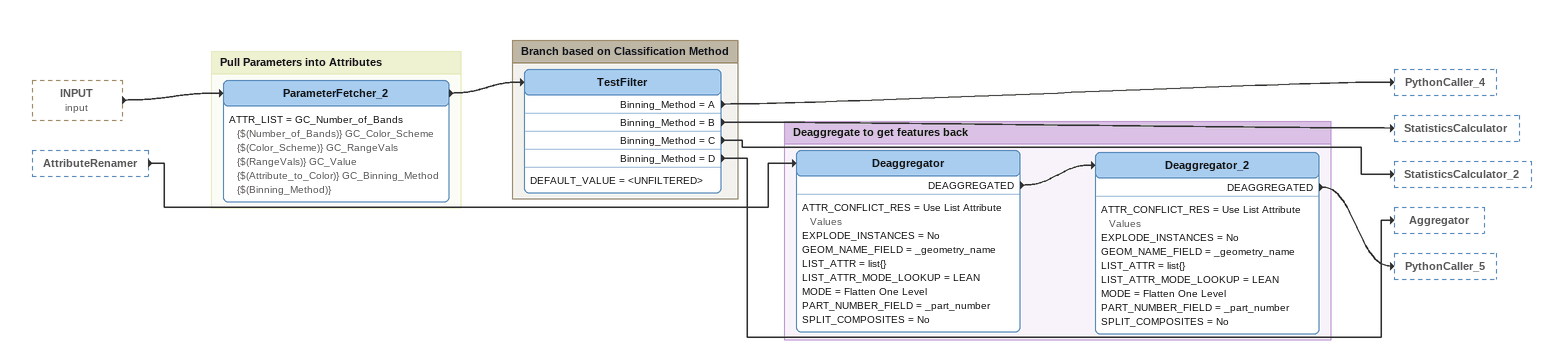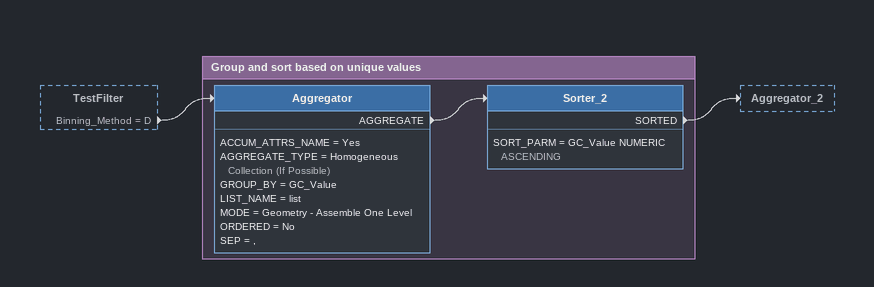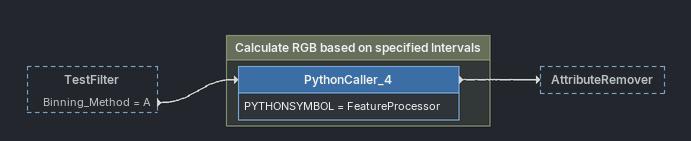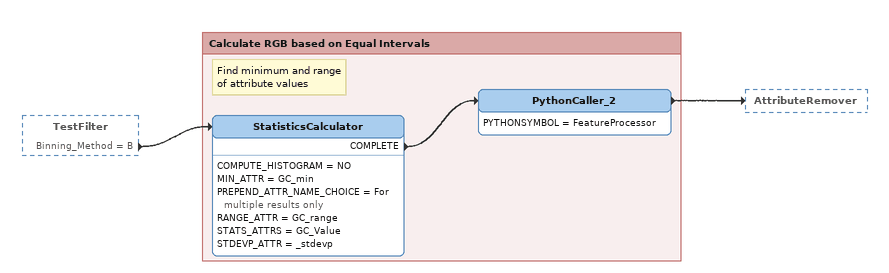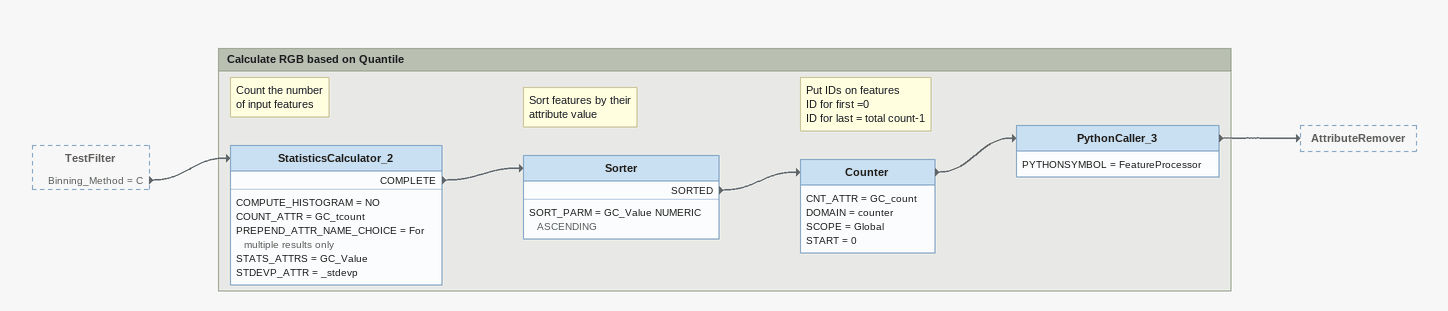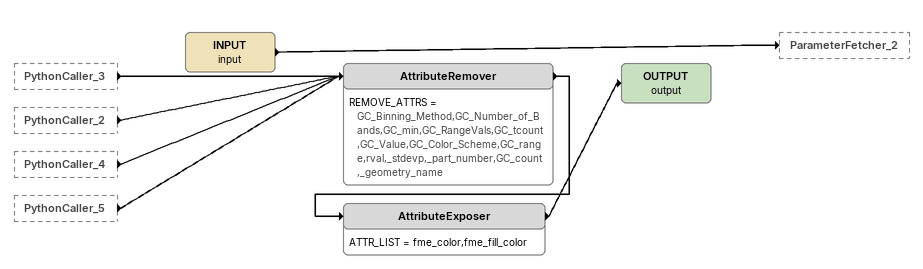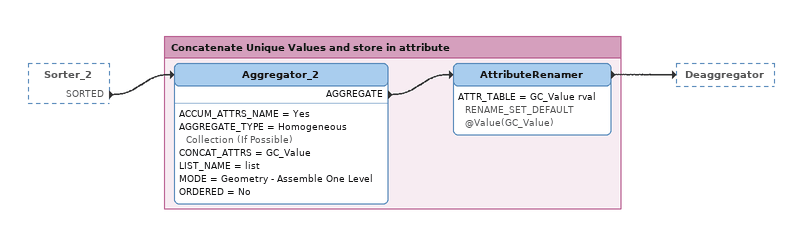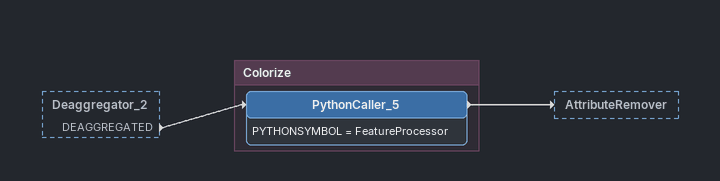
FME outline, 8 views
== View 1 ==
INPUT (input) [outside]
    -> ParameterFetcher_2
AttributeRenamer [outside]
    -> Deaggregator

Bookmark: Pull Parameters into Attributes
ParameterFetcher_2
    ATTR_LIST = GC_Number_of_Bands {$(Number_of_Bands)} GC_Color_Scheme {$(Color_Scheme)} GC_RangeVals {$(RangeVals)} GC_Value {$(Attribute_to_Color)} GC_Binning_Method {$(Binning_Method)}
    -> TestFilter

Bookmark: Branch based on Classification Method
TestFilter
    DEFAULT_VALUE = <UNFILTERED>
    Binning_Method = A -> PythonCaller_4
    Binning_Method = B -> StatisticsCalculator
    Binning_Method = C -> StatisticsCalculator_2
    Binning_Method = D -> Aggregator

Bookmark: Deaggregate to get features back
Deaggregator
    ATTR_CONFLICT_RES = Use List Attribute Values
    EXPLODE_INSTANCES = No
    GEOM_NAME_FIELD = _geometry_name
    LIST_ATTR = list{}
    LIST_ATTR_MODE_LOOKUP = LEAN
    MODE = Flatten One Level
    PART_NUMBER_FIELD = _part_number
    SPLIT_COMPOSITES = No
    DEAGGREGATED -> Deaggregator_2
Deaggregator_2
    ATTR_CONFLICT_RES = Use List Attribute Values
    EXPLODE_INSTANCES = No
    GEOM_NAME_FIELD = _geometry_name
    LIST_ATTR = list{}
    LIST_ATTR_MODE_LOOKUP = LEAN
    MODE = Flatten One Level
    PART_NUMBER_FIELD = _part_number
    SPLIT_COMPOSITES = No
    DEAGGREGATED -> PythonCaller_5

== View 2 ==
TestFilter [outside]
    Binning_Method = D -> Aggregator

Bookmark: Group and sort based on unique values
Aggregator
    ACCUM_ATTRS_NAME = Yes
    AGGREGATE_TYPE = Homogeneous Collection (If Possible)
    GROUP_BY = GC_Value
    LIST_NAME = list
    MODE = Geometry - Assemble One Level
    ORDERED = No
    SEP = ,
    AGGREGATE -> Sorter_2
Sorter_2
    SORT_PARM = GC_Value NUMERIC ASCENDING
    SORTED -> Aggregator_2

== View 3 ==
TestFilter [outside]
    Binning_Method = A -> PythonCaller_4

Bookmark: Calculate RGB based on specified Intervals
PythonCaller_4
    PYTHONSYMBOL = FeatureProcessor
    -> AttributeRemover

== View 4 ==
TestFilter [outside]
    Binning_Method = B -> StatisticsCalculator

Bookmark: Calculate RGB based on Equal Intervals
Note: Find minimum and range / of attribute values
StatisticsCalculator
    COMPUTE_HISTOGRAM = NO
    MIN_ATTR = GC_min
    PREPEND_ATTR_NAME_CHOICE = For multiple results only
    RANGE_ATTR = GC_range
    STATS_ATTRS = GC_Value
    STDEVP_ATTR = _stdevp
    COMPLETE -> PythonCaller_2
PythonCaller_2
    PYTHONSYMBOL = FeatureProcessor
    -> AttributeRemover

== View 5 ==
TestFilter [outside]
    Binning_Method = C -> StatisticsCalculator_2

Bookmark: Calculate RGB based on Quantile
Note: Count the number / of input features
StatisticsCalculator_2
    COMPUTE_HISTOGRAM = NO
    COUNT_ATTR = GC_tcount
    PREPEND_ATTR_NAME_CHOICE = For multiple results only
    STATS_ATTRS = GC_Value
    STDEVP_ATTR = _stdevp
    COMPLETE -> Sorter
Note: Sort features by their / attribute value
Sorter
    SORT_PARM = GC_Value NUMERIC ASCENDING
    SORTED -> Counter
Note: Put IDs on features / ID for first =0 / ID for last = total count-1
Counter
    CNT_ATTR = GC_count
    DOMAIN = counter
    SCOPE = Global
    START = 0
    -> PythonCaller_3
PythonCaller_3
    PYTHONSYMBOL = FeatureProcessor
    -> AttributeRemover

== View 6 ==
PythonCaller_3 [outside]
    -> AttributeRemover
PythonCaller_2 [outside]
    -> AttributeRemover
PythonCaller_4 [outside]
    -> AttributeRemover
PythonCaller_5 [outside]
    -> AttributeRemover
INPUT (input)
    -> ParameterFetcher_2
AttributeRemover
    REMOVE_ATTRS = GC_Binning_Method,GC_Number_of_Bands,GC_min,GC_RangeVals,GC_tcount,GC_Value,GC_Color_Scheme,GC_range,rval,_stdevp,_part_number,GC_count,_geometry_name
    -> AttributeExposer
AttributeExposer
    ATTR_LIST = fme_color,fme_fill_color
    -> OUTPUT (output)
OUTPUT (output)

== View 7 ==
Sorter_2 [outside]
    SORTED -> Aggregator_2

Bookmark: Concatenate Unique Values and store in attribute
Aggregator_2
    ACCUM_ATTRS_NAME = Yes
    AGGREGATE_TYPE = Homogeneous Collection (If Possible)
    CONCAT_ATTRS = GC_Value
    LIST_NAME = list
    MODE = Geometry - Assemble One Level
    ORDERED = No
    AGGREGATE -> AttributeRenamer
AttributeRenamer
    ATTR_TABLE = GC_Value rval RENAME_SET_DEFAULT @Value(GC_Value)
    -> Deaggregator

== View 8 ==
Deaggregator_2 [outside]
    DEAGGREGATED -> PythonCaller_5

Bookmark: Colorize
PythonCaller_5
    PYTHONSYMBOL = FeatureProcessor
    -> AttributeRemover
